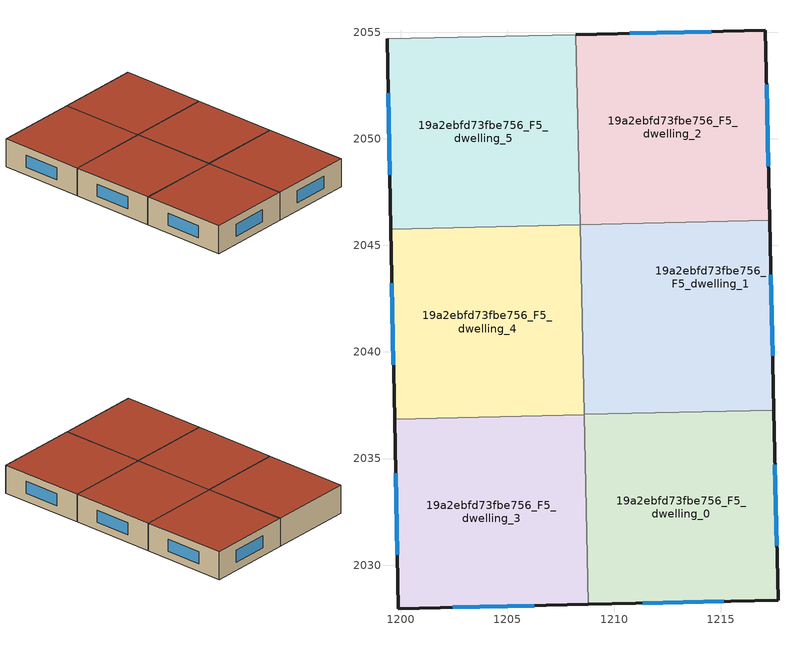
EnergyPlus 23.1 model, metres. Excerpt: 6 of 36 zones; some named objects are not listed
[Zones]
19a2ebfd73fbe756_F5_dwelling_0
 floor to 19a2ebfd73fbe756_F4_dwelling_0 (EU_floor_Construction): 1217.49,2037.27 1217.69,2028.35 1208.8,2028.16 1208.6,2037.07 z15
 wall outside (EU_wall_Construction): 1208.8,2028.16 1217.69,2028.35 1217.49,2037.27 z15:18
 wall to 19a2ebfd73fbe756_F5_dwelling_1 (EU_wall_Construction): 1217.49,2037.27 1208.6,2037.07 z15:18
 wall to 19a2ebfd73fbe756_F5_dwelling_3 (EU_wall_Construction): 1208.6,2037.05 1208.8,2028.16 z15:18
 wall to 19a2ebfd73fbe756_F5_dwelling_4 (EU_wall_Construction): 1208.6,2037.07 1208.6,2037.05 z15:18
 window (EU_Window_Construction): 1217.64,2030.9 1217.55,2034.72 / 1211.34,2028.21 1215.15,2028.3 z15.86:17.14
 roof outside (EU_roof_Construction): 1217.69,2028.35 1217.49,2037.27 1208.6,2037.07 1208.8,2028.16 z18
19a2ebfd73fbe756_F5_dwelling_1
 floor to 19a2ebfd73fbe756_F4_dwelling_1 (EU_floor_Construction): 1217.3,2046.18 1217.49,2037.27 1208.41,2045.96 z15; 1217.3,2046.18 1208.41,2045.96 1208.41,2045.98 z15; 1217.49,2037.27 1208.6,2037.07 1208.41,2045.96 z15
 wall outside (EU_wall_Construction): 1217.49,2037.27 1217.3,2046.18 z15:18
 wall to 19a2ebfd73fbe756_F5_dwelling_2 (EU_wall_Construction): 1217.3,2046.18 1208.4,2045.98 z15:18
 wall to 19a2ebfd73fbe756_F5_dwelling_4 (EU_wall_Construction): 1208.41,2045.96 1208.6,2037.07 z15:18
 wall to 19a2ebfd73fbe756_F5_dwelling_5 (EU_wall_Construction): 1208.41,2045.98 1208.41,2045.96 z15:18
 window (EU_Window_Construction): 1217.44,2039.81 1217.35,2043.63 z15.86:17.14
 roof outside (EU_roof_Construction): 1217.49,2037.27 1217.3,2046.18 1208.41,2045.96 1208.6,2037.07 z18; 1217.3,2046.18 1208.41,2045.98 1208.41,2045.96 z18
19a2ebfd73fbe756_F5_dwelling_2
 floor to 19a2ebfd73fbe756_F4_dwelling_2 (EU_floor_Construction): 1217.1,2055.09 1217.3,2046.18 1208.41,2045.98 1208.21,2054.89 z15
 wall outside (EU_wall_Construction): 1217.3,2046.18 1217.1,2055.09 1208.21,2054.89 z15:18
 wall to 19a2ebfd73fbe756_F5_dwelling_5 (EU_wall_Construction): 1208.21,2054.89 1208.41,2045.98 z15:18
 window (EU_Window_Construction): 1214.56,2055.03 1210.75,2054.95 / 1217.24,2048.72 1217.15,2052.54 z15.86:17.14
 roof outside (EU_roof_Construction): 1217.3,2046.18 1217.1,2055.09 1208.21,2054.89 1208.41,2045.98 z18
19a2ebfd73fbe756_F5_dwelling_3
 floor to 19a2ebfd73fbe756_F4_dwelling_3 (EU_floor_Construction): 1208.6,2037.05 1208.8,2028.16 1199.88,2027.96 1199.7,2036.85 z15
 wall outside (EU_wall_Construction): 1199.7,2036.85 1199.88,2027.96 1208.8,2028.16 z15:18
 wall to 19a2ebfd73fbe756_F5_dwelling_4 (EU_wall_Construction): 1208.6,2037.05 1199.7,2036.85 z15:18
 window (EU_Window_Construction): 1202.43,2028.01 1206.25,2028.1 / 1199.75,2034.31 1199.83,2030.5 z15.86:17.14
 roof outside (EU_roof_Construction): 1208.8,2028.16 1208.6,2037.05 1199.7,2036.85 1199.88,2027.96 z18
19a2ebfd73fbe756_F5_dwelling_4
 floor to 19a2ebfd73fbe756_F4_dwelling_4 (EU_floor_Construction): 1208.41,2045.96 1208.6,2037.05 1199.7,2036.85 1199.52,2045.76 z15
 wall outside (EU_wall_Construction): 1199.52,2045.76 1199.7,2036.85 z15:18
 wall to 19a2ebfd73fbe756_F5_dwelling_5 (EU_wall_Construction): 1208.41,2045.96 1199.52,2045.76 z15:18
 window (EU_Window_Construction): 1199.57,2043.22 1199.65,2039.4 z15.86:17.14
 roof outside (EU_roof_Construction): 1208.6,2037.05 1208.6,2037.07 1208.41,2045.96 1199.52,2045.76 1199.7,2036.85 z18
19a2ebfd73fbe756_F5_dwelling_5
 floor to 19a2ebfd73fbe756_F4_dwelling_5 (EU_floor_Construction): 1208.21,2054.89 1208.4,2045.98 1199.52,2045.76 1199.35,2054.7 z15; 1208.4,2045.98 1208.41,2045.96 1199.52,2045.76 z15
 wall outside (EU_wall_Construction): 1199.35,2054.7 1199.52,2045.76 z15:18
 wall adiabatic (EU_wall_Construction): 1208.21,2054.89 1199.35,2054.7 z15:18
 window (EU_Window_Construction): 1199.4,2052.14 1199.47,2048.32 z15.86:17.14
 roof outside (EU_roof_Construction): 1208.41,2045.96 1208.4,2045.98 1199.52,2045.76 z18; 1208.4,2045.98 1208.21,2054.89 1199.35,2054.7 1199.52,2045.76 z18
[Building]
EU S2 Campaign: North Axis=0; Terrain=City; Solar Distribution=FullExterior
[Site:Location]
Helsinki-Vantaa.AP: Latitude=60.317; Longitude=24.963; Time Zone=2; Elevation=54.6
[SizingPeriod:WeatherFileDays]
AnnualSizingPeriod: Begin Month=1; Begin Day of Month=1; End Month=12; End Day of Month=31; Day of Week for Start Day=Monday; Use Weather File Daylight Saving Period=No; Use Weather File Rain and Snow Indicators=No
[MATERIAL]
EU_InternalMass_Material: Roughness=MediumRough; Thickness=0.1; Conductivity=1; Density=1800; Specific Heat=900; Thermal Absorptance=0.9; Solar Absorptance=0.7; Visible Absorptance=0.7
[MATERIAL:NOMASS] Roughness=MediumRough; Thermal Absorptance=0.9; Solar Absorptance=0.7; Visible Absorptance=0.7
Name | Thermal Resistance
EU_wall_NoMass | 1.10183
EU_roof_NoMass; EU_floor_NoMass | 1.70606
[WINDOWMATERIAL:SIMPLEGLAZINGSYSTEM]
EU_Window_SimpleGlazing: UFactor=3.11035; Solar Heat Gain Coefficient=0.8; Visible Transmittance=0.8
[CONSTRUCTION]
EU_wall_Construction: EU_wall_NoMass
EU_roof_Construction: EU_roof_NoMass
EU_floor_Construction: EU_floor_NoMass
EU_Window_Construction: EU_Window_SimpleGlazing
EU_InternalMass_Construction: EU_InternalMass_Material
[ZONE] Type=1; Multiplier=1; Ceiling Height=autocalculate; Floor Area=autocalculate; Part of Total Floor Area=Yes
Name | Volume
19a2ebfd73fbe756_F5_dwelling_0; 19a2ebfd73fbe756_F5_dwelling_4 | 237.853
19a2ebfd73fbe756_F5_dwelling_1 | 237.833
19a2ebfd73fbe756_F5_dwelling_2 | 237.82
19a2ebfd73fbe756_F5_dwelling_3 | 237.847
19a2ebfd73fbe756_F5_dwelling_5 | 237.852
[INTERNALMASS] Construction=EU_InternalMass_Construction
Name | Zone or ZoneList | Surface Area
19a2ebfd73fbe756_F5_dwelling_0_EU_InternalMass | 19a2ebfd73fbe756_F5_dwelling_0 | 79.2845
19a2ebfd73fbe756_F5_dwelling_1_EU_InternalMass | 19a2ebfd73fbe756_F5_dwelling_1 | 79.2801
19a2ebfd73fbe756_F5_dwelling_2_EU_InternalMass | 19a2ebfd73fbe756_F5_dwelling_2 | 79.2756
19a2ebfd73fbe756_F5_dwelling_3_EU_InternalMass | 19a2ebfd73fbe756_F5_dwelling_3 | 79.2825
19a2ebfd73fbe756_F5_dwelling_4_EU_InternalMass | 19a2ebfd73fbe756_F5_dwelling_4 | 79.2869
19a2ebfd73fbe756_F5_dwelling_5_EU_InternalMass | 19a2ebfd73fbe756_F5_dwelling_5 | 79.286
[OTHEREQUIPMENT] Fuel Type=Electricity; Design Level Calculation Method=Watts/Area; Power per Zone Floor Area=1; Fraction Latent=0; Fraction Radiant=0; Fraction Lost=0; Carbon Dioxide Generation Rate=0; EndUse Subcategory=EU_Step8_InternalGains
Name | Zone or ZoneList or Space or SpaceList | Schedule
EU_Step8_InternalGain_19a2ebfd73fbe756_F5_dwelling_0_f000 | 19a2ebfd73fbe756_F5_dwelling_0 | EU_Step8_GainSchedule_19a2ebfd73fbe756_F5_dwelling_0_f000
EU_Step8_InternalGain_19a2ebfd73fbe756_F5_dwelling_1_f000 | 19a2ebfd73fbe756_F5_dwelling_1 | EU_Step8_GainSchedule_19a2ebfd73fbe756_F5_dwelling_1_f000
EU_Step8_InternalGain_19a2ebfd73fbe756_F5_dwelling_2_f000 | 19a2ebfd73fbe756_F5_dwelling_2 | EU_Step8_GainSchedule_19a2ebfd73fbe756_F5_dwelling_2_f000
EU_Step8_InternalGain_19a2ebfd73fbe756_F5_dwelling_3_f000 | 19a2ebfd73fbe756_F5_dwelling_3 | EU_Step8_GainSchedule_19a2ebfd73fbe756_F5_dwelling_3_f000
EU_Step8_InternalGain_19a2ebfd73fbe756_F5_dwelling_4_f000 | 19a2ebfd73fbe756_F5_dwelling_4 | EU_Step8_GainSchedule_19a2ebfd73fbe756_F5_dwelling_4_f000
EU_Step8_InternalGain_19a2ebfd73fbe756_F5_dwelling_5_f000 | 19a2ebfd73fbe756_F5_dwelling_5 | EU_Step8_GainSchedule_19a2ebfd73fbe756_F5_dwelling_5_f000
[ZONEVENTILATION:DESIGNFLOWRATE] Schedule=EU_AlwaysOn; Design Flow Rate Calculation Method=AirChanges/Hour; Air Changes per Hour=0.756316; Ventilation Type=Natural; Fan Pressure Rise=0; Fan Total Efficiency=1; Constant Term Coefficient=1; Temperature Term Coefficient=0; Velocity Term Coefficient=0; Velocity Squared Term Coefficient=0; Minimum Indoor Temperature=-100; Maximum Indoor Temperature=100; Delta Temperature=-100; Minimum Outdoor Temperature=-100; Maximum Outdoor Temperature=100; Maximum Wind Speed=40
Name | Zone or ZoneList or Space or SpaceList
EU_ConstantAir_19a2ebfd73fbe756_F5_dwelling_0 | 19a2ebfd73fbe756_F5_dwelling_0
EU_ConstantAir_19a2ebfd73fbe756_F5_dwelling_1 | 19a2ebfd73fbe756_F5_dwelling_1
EU_ConstantAir_19a2ebfd73fbe756_F5_dwelling_2 | 19a2ebfd73fbe756_F5_dwelling_2
EU_ConstantAir_19a2ebfd73fbe756_F5_dwelling_3 | 19a2ebfd73fbe756_F5_dwelling_3
EU_ConstantAir_19a2ebfd73fbe756_F5_dwelling_4 | 19a2ebfd73fbe756_F5_dwelling_4
EU_ConstantAir_19a2ebfd73fbe756_F5_dwelling_5 | 19a2ebfd73fbe756_F5_dwelling_5
[HVACTEMPLATE:ZONE:IDEALLOADSAIRSYSTEM] System Availability Schedule=EU_AlwaysOn; Maximum Heating Supply Air Temperature=50; Minimum Cooling Supply Air Temperature=13; Maximum Heating Supply Air Humidity Ratio=0.0156; Minimum Cooling Supply Air Humidity Ratio=0.0077; Heating Limit=NoLimit; Cooling Limit=NoLimit; Heating Availability Schedule=EU_AlwaysOn; Cooling Availability Schedule=EU_CoolingOff; Dehumidification Control Type=ConstantSensibleHeatRatio; Cooling Sensible Heat Ratio=0.7; Dehumidification Setpoint=60; Humidification Control Type=None; Humidification Setpoint=30; Outdoor Air Method=None; Outdoor Air Flow Rate per Person=0.00944; Outdoor Air Flow Rate per Zone Floor Area=0; Outdoor Air Flow Rate per Zone=0; Demand Controlled Ventilation Type=None; Outdoor Air Economizer Type=NoEconomizer; Heat Recovery Type=None; Sensible Heat Recovery Effectiveness=0.7; Latent Heat Recovery Effectiveness=0.65
Name | Template Thermostat
19a2ebfd73fbe756_F5_dwelling_0 | EU_HeatOnly_19a2ebfd73fbe756_F5_dwelling_0
19a2ebfd73fbe756_F5_dwelling_1 | EU_HeatOnly_19a2ebfd73fbe756_F5_dwelling_1
19a2ebfd73fbe756_F5_dwelling_2 | EU_HeatOnly_19a2ebfd73fbe756_F5_dwelling_2
19a2ebfd73fbe756_F5_dwelling_3 | EU_HeatOnly_19a2ebfd73fbe756_F5_dwelling_3
19a2ebfd73fbe756_F5_dwelling_4 | EU_HeatOnly_19a2ebfd73fbe756_F5_dwelling_4
19a2ebfd73fbe756_F5_dwelling_5 | EU_HeatOnly_19a2ebfd73fbe756_F5_dwelling_5
[SIZING:ZONE] Zone Cooling Design Supply Air Temperature Input Method=SupplyAirTemperature; Zone Cooling Design Supply Air Temperature=13; Zone Heating Design Supply Air Temperature Input Method=SupplyAirTemperature; Zone Heating Design Supply Air Temperature=50; Zone Cooling Design Supply Air Humidity Ratio=0.008; Zone Heating Design Supply Air Humidity Ratio=0.008; Cooling Design Air Flow Method=DesignDay; Cooling Design Air Flow Rate=0; Cooling Minimum Air Flow per Zone Floor Area=0.000762; Cooling Minimum Air Flow=0; Cooling Minimum Air Flow Fraction=0.2; Heating Design Air Flow Method=DesignDay; Heating Design Air Flow Rate=0; Heating Maximum Air Flow per Zone Floor Area=0.002032; Heating Maximum Air Flow=0.141576; Heating Maximum Air Flow Fraction=0.3; Account for Dedicated Outdoor Air System=No; Dedicated Outdoor Air System Control Strategy=NeutralSupplyAir; Dedicated Outdoor Air Low Setpoint Temperature for Design=autosize; Dedicated Outdoor Air High Setpoint Temperature for Design=autosize; Zone Load Sizing Method=Sensible Load Only No Latent Load; Zone Latent Cooling Design Supply Air Humidity Ratio Input Method=HumidityRatioDifference; Zone Cooling Design Supply Air Humidity Ratio Difference=0.005; Zone Latent Heating Design Supply Air Humidity Ratio Input Method=HumidityRatioDifference; Zone Humidification Design Supply Air Humidity Ratio Difference=0.005
19a2ebfd73fbe756_F5_dwelling_0; 19a2ebfd73fbe756_F5_dwelling_1; 19a2ebfd73fbe756_F5_dwelling_2; 19a2ebfd73fbe756_F5_dwelling_3; 19a2ebfd73fbe756_F5_dwelling_4; 19a2ebfd73fbe756_F5_dwelling_5
[SCHEDULE:CONSTANT]
Name | Hourly Value
EU_AlwaysOn | 1
EU_CoolingOff | 0
[SCHEDULE:FILE] Column Number=1; Rows to Skip at Top=0; Number of Hours of Data=8760; Column Separator=Comma; Interpolate to Timestep=No; Minutes per Item=60; Adjust Schedule for Daylight Savings=Yes
Name | File
EU_Step8_GainSchedule_19a2ebfd73fbe756_F5_dwelling_0_f000 | ../../schedules/19a2ebfd73fbe756/19a2ebfd73fbe756_F5_dwelling_0_f000_gain.csv
EU_Step8_GainSchedule_19a2ebfd73fbe756_F5_dwelling_1_f000 | ../../schedules/19a2ebfd73fbe756/19a2ebfd73fbe756_F5_dwelling_1_f000_gain.csv
EU_Step8_GainSchedule_19a2ebfd73fbe756_F5_dwelling_2_f000 | ../../schedules/19a2ebfd73fbe756/19a2ebfd73fbe756_F5_dwelling_2_f000_gain.csv
EU_Step8_GainSchedule_19a2ebfd73fbe756_F5_dwelling_3_f000 | ../../schedules/19a2ebfd73fbe756/19a2ebfd73fbe756_F5_dwelling_3_f000_gain.csv
EU_Step8_GainSchedule_19a2ebfd73fbe756_F5_dwelling_4_f000 | ../../schedules/19a2ebfd73fbe756/19a2ebfd73fbe756_F5_dwelling_4_f000_gain.csv
EU_Step8_GainSchedule_19a2ebfd73fbe756_F5_dwelling_5_f000 | ../../schedules/19a2ebfd73fbe756/19a2ebfd73fbe756_F5_dwelling_5_f000_gain.csv
